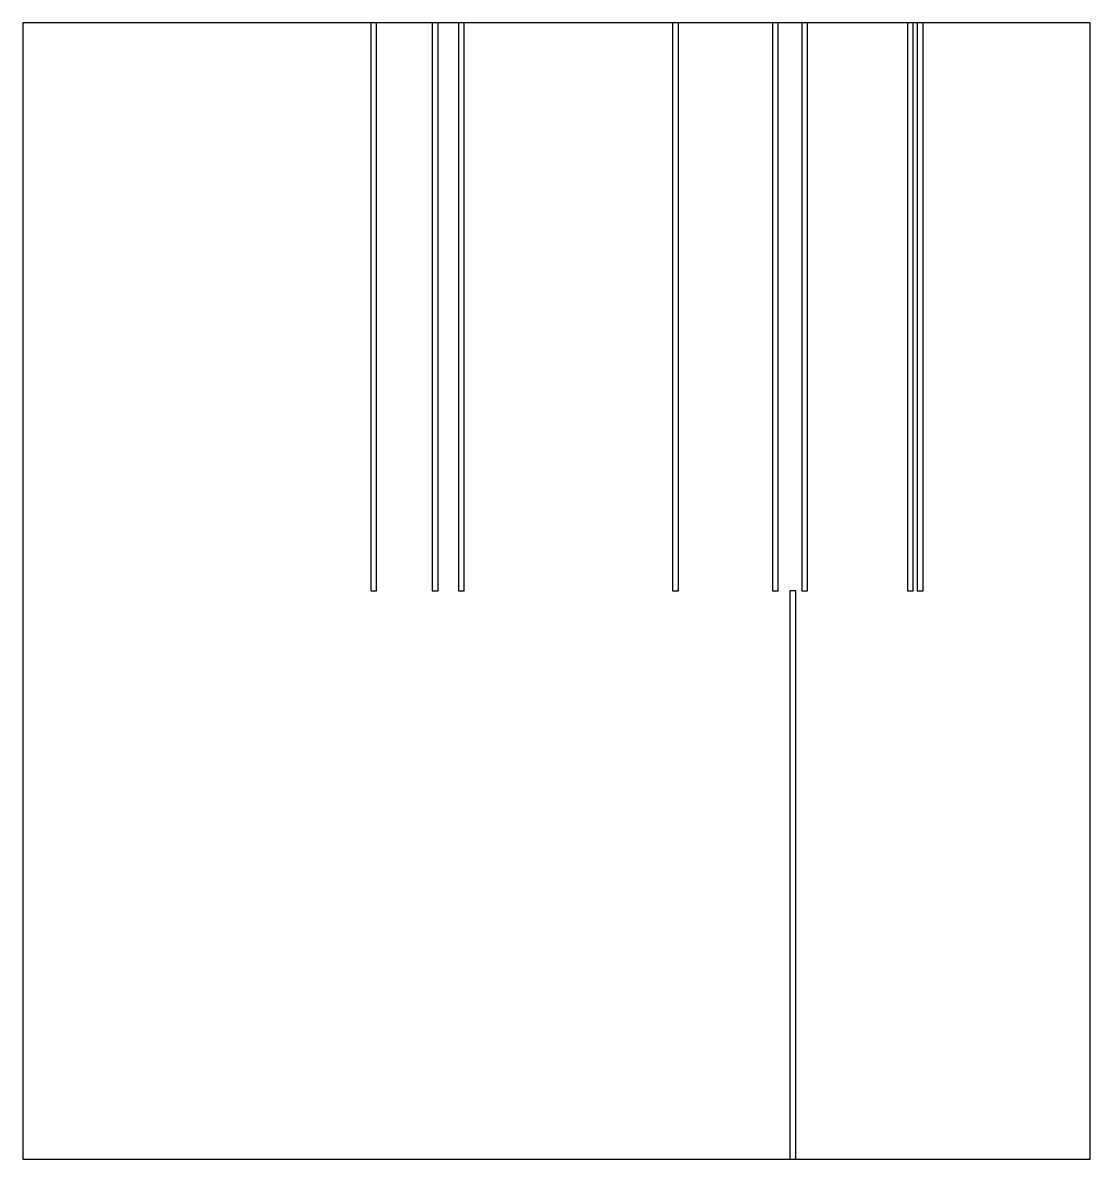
# Model space of a CAD drawing. Header units: millimetres. Extents: x 0 to 564, y 0 to 600.
import ezdxf

# ---------------------------------------------------------------- set-up
doc = ezdxf.new("R2010")
doc.units = ezdxf.units.MM
doc.layers.add('OUTLINE', color=5, linetype='Continuous')
doc.layers.add('SLOT', color=1, linetype='Continuous')

msp = doc.modelspace()

# ---------------------------------------------------------------- linework, layer by layer
at = {"layer": 'OUTLINE'}
msp.add_lwpolyline([(0, 0), (563.69, 0), (563.69, 600), (0, 600), (0, 0)], close=True, dxfattribs=at)
at = {"layer": 'SLOT'}
for points in [[(183.77, 300), (186.87, 300), (186.87, 600), (183.77, 600), (183.77, 300)], [(216.26, 300), (219.36, 300), (219.36, 600), (216.26, 600), (216.26, 300)], [(230.04, 300), (233.14, 300), (233.14, 600), (230.04, 600), (230.04, 300)], [(343.18, 300), (346.28, 300), (346.28, 600), (343.18, 600), (343.18, 300)], [(395.83, 300), (398.93, 300), (398.93, 600), (395.83, 600), (395.83, 300)], [(411.34, 300), (414.44, 300), (414.44, 600), (411.34, 600), (411.34, 300)], [(467.15, 300), (470.25, 300), (470.25, 600), (467.15, 600), (467.15, 300)], [(472.31, 300), (475.41, 300), (475.41, 600), (472.31, 600), (472.31, 300)], [(405.07, 0), (408.17, 0), (408.17, 300), (405.07, 300), (405.07, 0)]]:
    msp.add_lwpolyline(points, close=True, dxfattribs=at)

doc.saveas('drawing.dxf')
